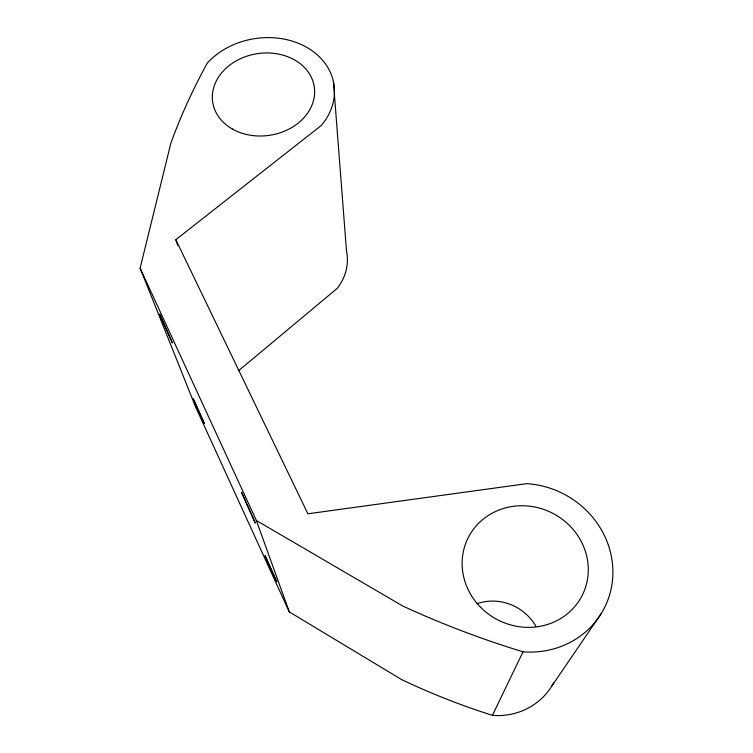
<?xml version="1.0" encoding="UTF-8"?>
<svg xmlns="http://www.w3.org/2000/svg" width="753" height="753" viewBox="0 0 753 753"><rect width="100%" height="100%" fill="white"/><g stroke="black" fill="none" stroke-linecap="round" stroke-linejoin="round"><path stroke-width="1.13" d="M553.653 682.905A67.77 64.758 41.3 0 1 492.424 715.35A593.176 487.022 11.2 0 1 401.556 679.545L289.303 611.907L195.592 406.949L140.114 268.162L170.931 142.901A932.355 731.445 26.9 0 1 207.263 63.167A71.215 57.228 -8.6 0 1 305.652 46.724A71.215 57.228 -8.6 0 1 321.418 125.365L175.816 239.699L177.661 245.28M492.424 715.35L523.024 651.834A88.581 83.131 27.4 0 0 612.876 573.955A88.581 83.131 27.4 0 0 526.78 483.652L307.883 513.8L175.816 239.699M551.94 685.87L601.242 613.554M238.494 370.787L337.193 288.399A56.644 48.879 -8.8 0 0 346.512 251.173L333.41 81.522M140.114 268.162L256.359 520.502L402.817 606.043A753.64 573.965 9.4 0 0 523.024 651.834M256.359 520.502L289.303 611.907M476.997 603.718A48.879 46.714 41.2 0 1 535.844 626.082M204.27 423.402L193.352 399.005L204.27 423.402M241.544 492.321L255.229 522.902L241.544 492.321M265.103 555.742L276.737 581.711L265.103 555.742M159.843 314.49L159.542 314.048L172.371 342.926L159.843 314.49M471.51 595.755A63.883 59.958 27.3 0 0 580.723 598.155A63.883 59.958 27.3 0 0 523.382 505.771A63.883 59.958 27.3 0 0 471.51 595.755M232.461 129.074A51.364 41.274 -8.6 0 0 314.227 97.109A51.364 41.274 -8.6 0 0 243.756 57.294A51.364 41.274 -8.6 0 0 232.461 129.074"/></g></svg>
